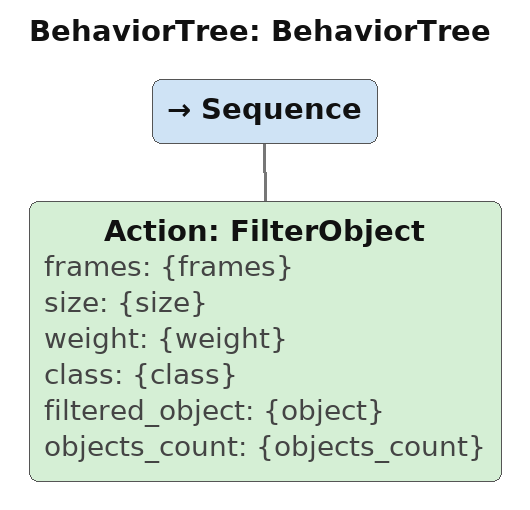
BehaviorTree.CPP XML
<?xml version="1.0"?>
<root main_tree_to_execute="BehaviorTree">
    <BehaviorTree ID="BehaviorTree">
        <Sequence>
            <Action ID="FilterObject" frames="{frames}" size="{size}" weight="{weight}" class="{class}" filtered_object="{object}" objects_count="{objects_count}"/>
        </Sequence>
    </BehaviorTree>
</root>
